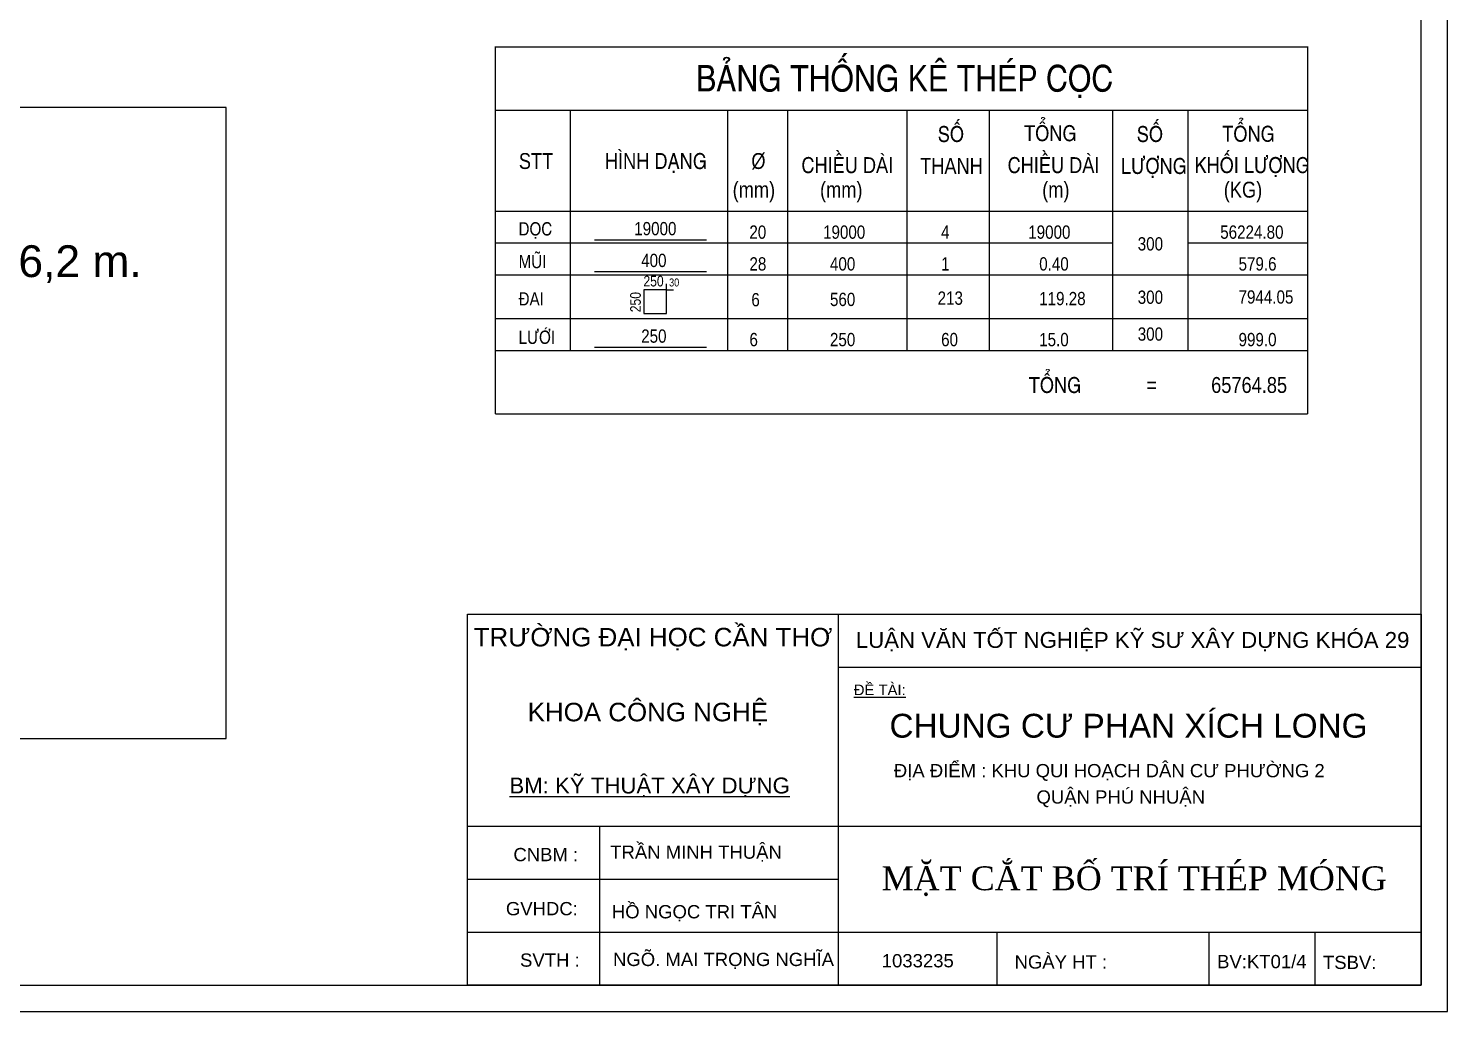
# Model space of a CAD drawing. Extents: x -28764 to 452005, y -12382 to 263221.
# Drawn here: x 353993 to 380782, y -6372 to 12189 of the extents above; entities that cross this region are included whole.
import ezdxf

# ---------------------------------------------------------------- set-up
doc = ezdxf.new("R2010")
doc.units = 0
doc.header["$MEASUREMENT"] = 0
for name, color, linetype in [('cot', 8, 'CONTINUOUS'), ('TEXT', 7, 'CONTINUOUS'), ('THEP', 6, 'CONTINUOUS'), ('TUONG', 7, 'CONTINUOUS')]:
    doc.layers.add(name, color=color, linetype=linetype)
doc.styles.add('DIM-NEW', font='')
doc.styles.add('VNI-HELVE', font='')
doc.styles.add('VNI-TIMES', font='')
doc.styles.get('DIM-NEW').set_extended_font_data('VNI-Helve-Condense')
doc.styles.get('VNI-HELVE').set_extended_font_data('VNI-Helve')
doc.styles.get('VNI-TIMES').set_extended_font_data('VNI-Times')

msp = doc.modelspace()

# ---------------------------------------------------------------- linework, layer by layer
at = {"layer": 'cot', "lineweight": -2, "ltscale": 10}
for p, q in [((362804.8, 8137.9), (364216.9, 8137.9)), ((364216.9, 8137.9), (374455.2, 8137.9)), ((375879.6, 8137.9), (378142.6, 8137.9)), ((362804.8, 7537.9), (364216.9, 7537.9)), ((364216.9, 7537.9), (378142.6, 7537.9)), ((362804.8, 6709.4), (364216.9, 6709.4)), ((364216.9, 6709.4), (378142.6, 6709.4)), ((362804.8, 6109.4), (364216.9, 6109.4)), ((364216.9, 6109.4), (378142.6, 6109.4))]:
    msp.add_line(p, q, dxfattribs=at)
at = {"layer": 'THEP', "ltscale": 10}
for p, q in [((366038.6, 7250.2), (366038.6, 7366.6)), ((366038.6, 7250.2), (366168.3, 7250.2)), ((369281.9, -5871.6), (369281.9, 1128.4)), ((369281.9, 128.4), (380281.9, 128.4)), ((362281.9, -2871.6), (380281.9, -2871.6)), ((364781.9, -5871.6), (364781.9, -2871.6)), ((362281.9, -3871.6), (369281.9, -3871.6)), ((362281.9, -4871.6), (380281.9, -4871.6)), ((372281.9, -5871.6), (372281.9, -4871.6)), ((376281.9, -5871.6), (376281.9, -4871.6)), ((378281.9, -5871.6), (378281.9, -4871.6))]:
    msp.add_line(p, q, dxfattribs=at)
for points in [[(380281.9, -5871.6), (380281.9, 52528.4), (297181.9, 52528.4), (297181.9, -5871.6)], [(365611, 6807.8), (366038.6, 6807.8), (366038.6, 7250.2), (365611, 7250.2)], [(380281.9, -5871.6), (362281.9, -5871.6), (362281.9, 1128.4), (380281.9, 1128.4)]]:
    msp.add_lwpolyline(points, close=True, dxfattribs=at)
for points in [[(366795.4, 8192.9), (366795.4, 8192.9), (366720.4, 8192.9), (364680.5, 8192.9), (364680.5, 8192.9)], [(366795.4, 7592.9), (366795.4, 7592.9), (366720.4, 7592.9), (364680.5, 7592.9), (364680.5, 7592.9)], [(366795.4, 6164.4), (366795.4, 6164.4), (366720.4, 6164.4), (364680.5, 6164.4), (364680.5, 6164.4)]]:
    msp.add_lwpolyline(points, dxfattribs=at)
at = {"layer": 'TUONG', "lineweight": -2, "ltscale": 10}
for p, q in [((364216.9, 10639), (364216.9, 6109.4)), ((367188.1, 10639), (367188.1, 6109.4)), ((368318.7, 10639), (368318.7, 6109.4)), ((370571.4, 10639), (370571.4, 6109.4)), ((372126.3, 10639), (372126.3, 6109.4)), ((374455.2, 10639), (374455.2, 6109.4)), ((375879.6, 10639), (375879.6, 6109.4)), ((362804.8, 8737.9), (378142.6, 8737.9))]:
    msp.add_line(p, q, dxfattribs=at)
at = {"layer": 'TUONG'}
for points in [[(380781.9, -6371.6), (380781.9, 53028.4), (296681.9, 53028.4), (296681.9, -6371.6)], [(324229.9, -1218.9), (357726.7, -1218.9), (357726.7, 10693.8), (324229.9, 10693.8)]]:
    msp.add_lwpolyline(points, close=True, dxfattribs=at)
at = {"layer": 'TUONG', "lineweight": -2, "ltscale": 10, "const_width": 25}
for points in [[(378142.6, 4909.4), (378142.6, 11837.1), (362804.8, 11837.1), (362804.8, 4909.4)], [(362804.8, 10639), (378142.6, 10639)], [(362804.8, 4909.4), (378142.6, 4909.4)]]:
    msp.add_lwpolyline(points, dxfattribs=at)

# ---------------------------------------------------------------- texts
at = {"layer": 'TEXT', "style": 'DIM-NEW'}
for s, height, p in [('BAÛNG THOÁNG KEÂ THEÙP COÏC', 500, (366595.3, 10997.7)), ('SOÁ ', 300, (371158.3, 10044.9)), ('TOÅNG ', 300, (372787.9, 10060.3)), ('SOÁ ', 300, (374914.7, 10044.9)), ('TOÅNG ', 300, (376528.8, 10049.3)), ('HÌNH DAÏNG', 300, (364875.8, 9534.8)), ('STT', 300, (363251, 9534.8)), ('%%254', 300, (367639.1, 9534.8)), ('CHIEÀU DAØI', 300, (368584.5, 9457.8)), ('THANH', 300, (370825.2, 9442.3)), ('CHIEÀU DAØI', 300, (372477.1, 9457.8)), ('LÖÔÏNG', 300, (374615.5, 9442.3)), ('KHOÁI LÖÔÏNG', 300, (376003.8, 9457.8)), ('(mm)', 300, (367286.4, 8993.7)), ('(mm)', 300, (368935.9, 8993.7)), ('(m)', 300, (373129.6, 8993.7)), ('(KG)', 300, (376556.9, 8993.7)), ('DOÏC', 250, (363246.1, 8279.9)), ('19000', 250, (365429, 8283.7)), ('20', 250, (367602.1, 8217.9)), ('19000', 250, (368993.1, 8217.9)), ('4', 250, (371220.1, 8217.9)), ('19000', 250, (372866.2, 8217.9)), ('56224.80', 250, (376489.7, 8217.9)), ('300', 250, (374932.8, 7996.4)), ('MUÕI', 250, (363246.1, 7662.4)), ('400', 250, (365560.1, 7683.7)), ('28', 250, (367603.5, 7617.9)), ('400', 250, (369123.5, 7617.9)), ('1', 250, (371221.6, 7617.9)), ('0.40', 250, (373072.8, 7617.9)), ('579.6', 250, (376836, 7617.9)), ('250', 200, (365602, 7317.8)), ('30', 150, (366086.7, 7317.8)), ('300', 250, (374932.8, 6989)), ('7944.05', 250, (376836, 6993.7)), ('ÑAI', 250, (363246.1, 6958.3)), ('6', 250, (367639.7, 6942.2)), ('560', 250, (369123.5, 6947.6)), ('213', 250, (371154.8, 6971.9)), ('119.28', 250, (373072.8, 6963.2)), ('LÖÔÙI', 250, (363246.1, 6233.9)), ('250', 250, (365560.1, 6255.2)), ('6', 250, (367603.5, 6189.4)), ('250', 250, (369123.5, 6189.4)), ('60', 250, (371221.6, 6189.4)), ('15.0', 250, (373072.8, 6189.4)), ('300', 250, (374932.8, 6293.5)), ('999.0', 250, (376836, 6189.4)), ('TOÅNG', 300, (372876.2, 5306.9)), ('=', 300, (375094.2, 5306.9)), ('65764.85', 300, (376318.6, 5306.9))]:
    msp.add_text(s, height=height, dxfattribs=at).set_placement(p)
msp.add_text('250', height=200, rotation=90, dxfattribs=at).set_placement((365552.2, 6830.3))
at = {"layer": 'TEXT', "color": 7, "linetype": 'Continuous', "ltscale": 50, "insert": (325453, 10094.5), "char_height": 600, "width": 36548.335, "attachment_point": 1}
msp.add_mtext('{\\fVNI-Helve|b1|i0|c0|p2;\\LGHI CHUÙ\\fVNI-Helve|b0|i0|c0|p2;\\l :\\P\\P- CHIEÀU DAØI COÏC LAØ 18,6 m , ÑÖÔÏC CHIA LAØM 3 ÑOAÏN, MOÃI ÑOAÏN DAØI 6,2 m.\\P-BEÂTOÂNG COÏC CAÁP ÑOÄ BEÀN B20(#250) (Rb = 11.5 MPa).\\P-CHIEÀU DAØY LÔÙP BEÂTOÂNG BAÛO VEÄ COÏC LAØ 3cm.\\P- BEÂ TOÂNG ÑAØI MOÙNG ÑAÙ 1x2 CAÁP ÑOÄ BEÀN B20(#250) (Rb = 11.5 MPa).\\P- CHIEÀU DAØY LÔÙP BEÂTOÂNG BAÛO VEÄ ÑAØI LAØ 5cm.\\P- BEÂTOÂNG LOÙT ÑAÙ 4x6.\\P- COÁT THEÙP CHÒU LÖÏC COÏC VAØ TRONG ÑAØI LAØ CII (Rs = 280MPa).\\P- COÁT THEÙP ÑAI TRONG COÏC LAØ CI (Rs = 225MPa).}', dxfattribs=at)
at = {"layer": 'TEXT', "color": 7, "style": 'VNI-TIMES'}
for s, insert, char_height, width, attachment_point in [('{\\fVNI-Helve|b0|i0|c0|p2;TRÖÔØNG ÑAÏI HOÏC CAÀN THÔ\\H1.333x;}', (365782.6, 872.5), 350, 6964.75, 2), ('{\\fVNI-Helve|b0|i0|c0|p2;LUAÄN VAÊN TOÁT NGHIEÄP KYÕ SÖ XAÂY DÖÏNG KHOÙA 29}', (374836.4, 610.7), 300, 11435.126, 5), ('{\\fVNI-Helve|b0|i0|c0|p2;KHOA COÂNG NGHEÄ}', (365685.6, -542), 350, 6964.75, 2), ('{\\fVNI-Helve|b0|i0|c0|p2;TRAÀN MINH THUAÄN}', (366595.4, -3388.5), 250, 4125.478, 5), ('\\fVNI-Helve|b0|i0|c0|p2;CNBM :', (363759.2, -3408.9), 250, 2665.727, 5), (' \\fVNI-Helve|b0|i0|c0|p2;   GVHDC:', (363492.5, -4429.7), 250, 2665.727, 5), ('\\fVNI-Helve|b0|i0|c0|p2;SVTH :', (363836, -5400.8), 250, 2665.727, 5)]:
    msp.add_mtext(s, dxfattribs=dict(at, insert=insert, char_height=char_height, width=width, attachment_point=attachment_point))
at = {"layer": 'TEXT', "attachment_point": 1}
for s, insert, char_height, width, style in [('\\fVNI-Helve|b0|i0|c0|p2;\\LÑEÀ TAØI:', (369574.5, -198), 200, 1257.188, 'VNI-TIMES'), ('{\\fVNI-Helve|b0|i0|c0|p2;CHUNG CÖ PHAN XÍCH LONG}', (370246.8, -749.8), 450, 10463.729, 'VNI-TIMES'), ('{\\fVNI-Helve|b0|i0|c0|p2;\\LBM: KYÕ THUAÄT XAÂY DÖÏNG}', (363072, -1953.7), 300, 5740, 'VNI-TIMES'), ('ÑÒA ÑIEÅM : KHU QUI HOAÏCH DAÂN CÖ PHÖÔØNG 2', (370328.7, -1697.8), 250, 9820.32, 'VNI-HELVE'), ('QUAÄN PHUÙ NHUAÄN', (373021.4, -2195.2), 250, 4751.768, 'VNI-HELVE'), ('MAËT CAÉT BOÁ TRÍ THEÙP MOÙNG', (370099.9, -3629.4), 450, 10463.729, 'VNI-TIMES'), ('{\\fVNI-Helve|b0|i0|c0|p2;HOÀ NGOÏC TRI TAÂN}', (365006.4, -4361), 250, 4322.578, 'VNI-TIMES'), ('\\pt3750;{\\fVNI-Helve|b0|i0|c0|p2;NGÕ. MAI TROÏNG NGHÓA}', (365028.3, -5261.2), 250, 5420.588, 'VNI-TIMES'), ('1033235', (370100.8, -5286), 250, 2670.423, 'VNI-HELVE'), ('NGAØY HT :', (372607.2, -5309.8), 250, 3504.93, 'VNI-HELVE'), ('BV:KT01/4', (376431.3, -5302.3), 250, 1757.472, 'VNI-HELVE'), ('TSBV:', (378429.1, -5317.3), 250, 1757.472, 'VNI-HELVE')]:
    msp.add_mtext(s, dxfattribs=dict(at, insert=insert, char_height=char_height, width=width, style=style))

doc.saveas('drawing.dxf')
